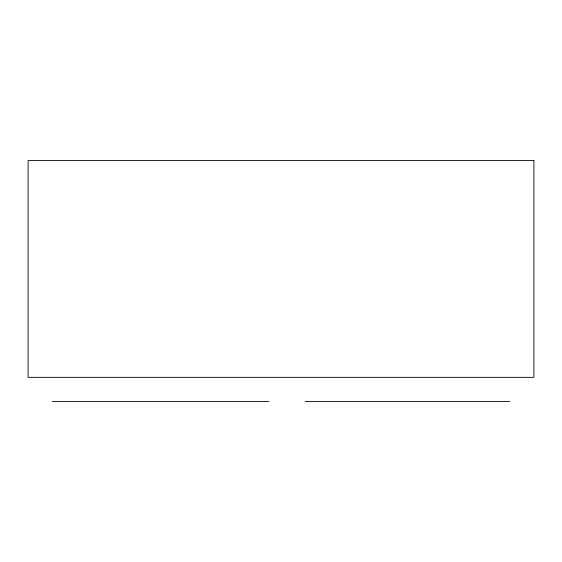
<?xml version="1.0" encoding="UTF-8"?>
<svg xmlns="http://www.w3.org/2000/svg" width="562" height="562" viewBox="0 0 562 562"><rect width="100%" height="100%" fill="white"/><g stroke="black" fill="none" stroke-linecap="round" stroke-linejoin="round"><path stroke-width="0.84" d="M52.189 401.43L268.959 401.43M305.089 401.43L509.811 401.43M533.9 160.57L28.1 160.57L28.1 377.341L533.9 377.341L533.9 160.57"/></g></svg>
